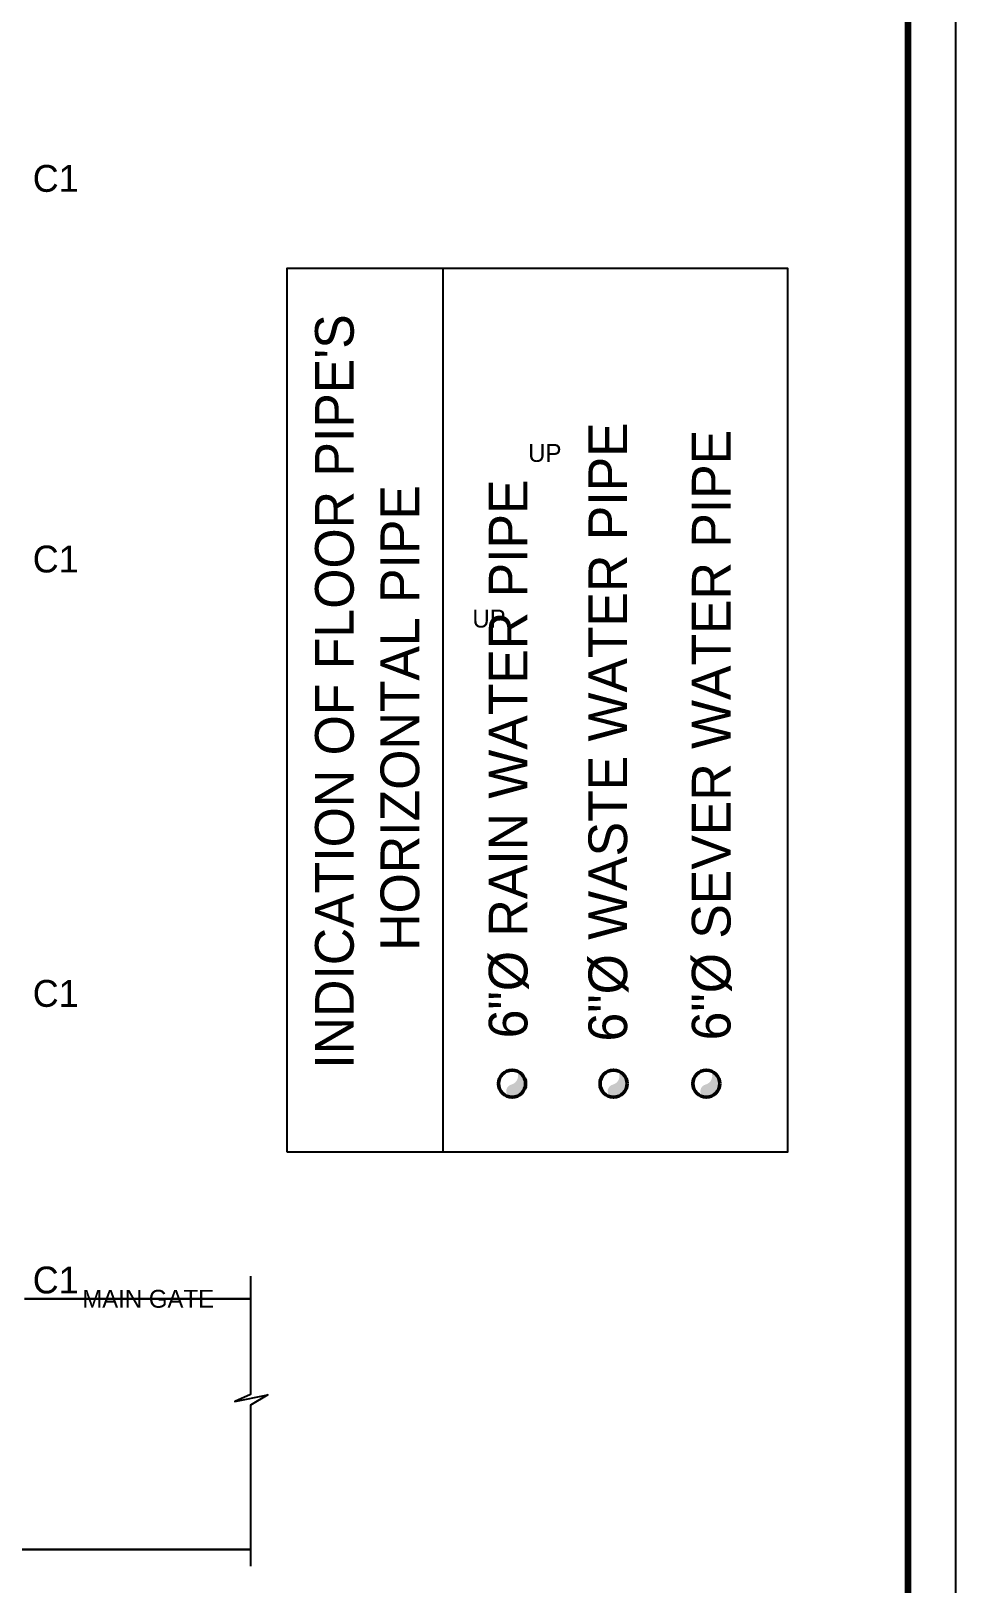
# Model space of a CAD drawing. Header units: millimetres. Extents: x -6808 to 215771, y -89660 to -16303.
# Drawn here: x 109631 to 109940, y -47907 to -47387 of the extents above; entities that cross this region are included whole.
import ezdxf

# ---------------------------------------------------------------- set-up
doc = ezdxf.new("R2010")
doc.units = ezdxf.units.MM
doc.linetypes.add('ACAD_ISO10W100', pattern=[18, 12, -3, 0, -3])
doc.linetypes.add('DASHED', pattern=[0.75, 0.5, -0.25])
doc.layers.get('0').update_dxf_attribs({"color": 8})
for name, color, linetype, lineweight in [('col.center', 5, 'ACAD_ISO10W100', 15), ('PLUMBING', 6, 'Continuous', 13), ('text', 7, 'Continuous', 25), ('WWP', 6, 'Continuous', 50)]:
    doc.layers.add(name, color=color, linetype=linetype, lineweight=lineweight)
doc.layers.add('FORMAT', color=7, linetype='Continuous')
doc.styles.add('SAJ', font='eurr____.ttf')

# ---------------------------------------------------------------- blocks, each defined once
blk = doc.blocks.new('A$C78740413')
at = {"layer": 'WWP', "linetype": 'DASHED', "lineweight": 50, "ltscale": 4}
h = blk.add_hatch(color=3, dxfattribs=at)
h.set_gradient(color1=(0, 255, 0), color2=(0, 235, 0), one_color=1, tint=0.4600000083446503)
edge = h.paths.add_edge_path()
edge.add_ellipse((2.374317246823915, 4.678329900059907), major_axis=(-1.373518273130994, 1.373518273130994), ratio=0.9999999999981376, start_angle=149.4314982686687, end_angle=262.4298025918847)
edge.add_ellipse((3.011238057559237, 3.013575214856246), major_axis=(2.111409534936131, 2.111409534936131), ratio=0.9999999999986804, start_angle=315.000000000032, end_angle=387.34558145354316, ccw=False)
edge.add_ellipse((3.011238057559237, 3.013575214856246), major_axis=(-2.111409534935055, 2.111409534935055), ratio=0.9999999999986297, start_angle=119.1630726582516, end_angle=225.0000000001091, ccw=False)
edge.add_ellipse((3.24631324018992, 1.289864256737927), major_axis=(1.100554929954155, 1.100554929954155), ratio=0.9999999999992372, start_angle=59.43149826863652, end_angle=182.5773778050134, ccw=False)
at = {"layer": 'WWP', "color": 3, "lineweight": 50, "ltscale": 4}
blk.add_circle((3.00000575541344, 3.000002017768564), 3, dxfattribs=at)
blk = doc.blocks.new('A$C40ED434F')
at = {"layer": 'WWP', "ltscale": 2}
h = blk.add_hatch(color=256, dxfattribs=at)
h.set_gradient(color1=(255, 0, 255), color2=(255, 61, 255), one_color=1, tint=0.6200000047683716)
edge = h.paths.add_edge_path()
edge.add_ellipse((2.374317246809368, 4.678328149253498), major_axis=(-1.373518273130994, 1.373518273130994), ratio=0.9999999999981376, start_angle=149.4314982686687, end_angle=262.4298025918847)
edge.add_ellipse((3.011238057544685, 3.013573464049841), major_axis=(2.111409534936131, 2.111409534936131), ratio=0.9999999999986804, start_angle=315.000000000032, end_angle=387.34558145354316, ccw=False)
edge.add_ellipse((3.011238057544685, 3.013573464049841), major_axis=(-2.111409534935055, 2.111409534935055), ratio=0.9999999999986297, start_angle=119.1630726582516, end_angle=225.0000000001091, ccw=False)
edge.add_ellipse((3.246313240175368, 1.28986250593152), major_axis=(1.100554929954155, 1.100554929954155), ratio=0.9999999999992372, start_angle=59.43149826863652, end_angle=182.5773778050134, ccw=False)
blk.add_circle((3.000005755398888, 3.000000266954884), 3, dxfattribs=at)
blk = doc.blocks.new('A$C441856DA')
at = {"layer": 'WWP', "linetype": 'DASHED', "lineweight": 50, "ltscale": 4}
h = blk.add_hatch(color=5, dxfattribs=at)
h.set_gradient(color1=(0, 0, 255), color2=(61, 61, 255), one_color=1, tint=0.6200000047683716)
edge = h.paths.add_edge_path()
edge.add_ellipse((2.374317246809368, 4.678327908171922), major_axis=(-1.373518273130994, 1.373518273130994), ratio=0.9999999999981376, start_angle=149.4314982686687, end_angle=262.4298025918847)
edge.add_ellipse((3.011238057544685, 3.013573222968261), major_axis=(2.111409534936131, 2.111409534936131), ratio=0.9999999999986804, start_angle=315.000000000032, end_angle=387.34558145354316, ccw=False)
edge.add_ellipse((3.011238057544685, 3.013573222968261), major_axis=(-2.111409534935055, 2.111409534935055), ratio=0.9999999999986297, start_angle=119.1630726582516, end_angle=225.0000000001091, ccw=False)
edge.add_ellipse((3.246313240175368, 1.289862264849944), major_axis=(1.100554929954155, 1.100554929954155), ratio=0.9999999999992372, start_angle=59.43149826863652, end_angle=182.5773778050134, ccw=False)
at = {"layer": 'WWP', "color": 5, "lineweight": 50, "ltscale": 4}
blk.add_circle((3.000005755398888, 3.000000025873305), 3, dxfattribs=at)

msp = doc.modelspace()

# ---------------------------------------------------------------- linework, layer by layer
msp.add_lwpolyline([(109704.0483315427, -47803.71433965591), (109704.0483315427, -47843.27213821209), (109698.874404196, -47845.66797090297), (109709.9102454562, -47843.48225065373), (109704.0797422769, -47846.93795765207), (109704.0797422769, -47900.85527590639)])
at = {"lineweight": 30}
for points in [[(109704.0483315427, -47811.23086066107), (109628.4266522524, -47811.23086066107)], [(109704.0797422769, -47895.23086066107), (109264.2659830237, -47895.23086066107)]]:
    msp.add_lwpolyline(points, dxfattribs=at)
at = {"layer": 'FORMAT', "color": 0}
msp.add_lwpolyline([(109176.450310351, -46966.89176708426), (109176.450310351, -48051.54167987748), (109940.2880292275, -48051.54167987748), (109940.2880292275, -46966.89176708426)], close=True, dxfattribs=at)
msp.add_lwpolyline([(109176.450310351, -46966.89176708426), (109176.450310351, -48051.54167987748), (109940.2880292275, -48051.54167987748), (109940.2880292275, -46966.89176708426)], close=True, dxfattribs=at)
at = {"layer": 'FORMAT', "color": 0, "const_width": 2.239929246831306}
msp.add_lwpolyline([(109192.5272126093, -46982.96866934268), (109192.5272126093, -48035.46477761912), (109924.2111269691, -48035.46477761912), (109924.2111269691, -46982.96866934268)], close=True, dxfattribs=at)
msp.add_lwpolyline([(109192.5272126093, -46982.96866934268), (109192.5272126093, -48035.46477761912), (109924.2111269691, -48035.46477761912), (109924.2111269691, -46982.96866934268)], close=True, dxfattribs=at)
at = {"layer": 'PLUMBING', "linetype": 'Continuous', "lineweight": 25, "ltscale": 9}
msp.add_line((109768.4658650223, -47466.08159147), (109768.4658650223, -47762.10063466247), dxfattribs=at)
msp.add_lwpolyline([(109716.4005175664, -47762.10063466247), (109716.4005175664, -47466.08159147), (109883.89632955, -47466.08159147), (109883.89632955, -47762.10063466247)], close=True, dxfattribs=at)

# ---------------------------------------------------------------- block references
at = {"layer": 'PLUMBING', "linetype": 'ByBlock', "ltscale": 2, "xscale": 1.511999999999999, "yscale": 1.511999999999999, "zscale": 1.511999999999999}
for name, p in [('A$C78740413', (109787.1396307412, -47743.72138457942)), ('A$C40ED434F', (109821.1106096518, -47743.72138193221)), ('A$C441856DA', (109852.158521512, -47743.72138156769))]:
    msp.add_blockref(name, p, dxfattribs=at)

# ---------------------------------------------------------------- texts
at = {"layer": 'col.center', "linetype": 'ByBlock', "char_height": 9, "width": 293.6941008602527, "attachment_point": 1, "style": 'SAJ'}
for insert in [(109631.1687315745, -47431.46353845244), (109631.1687315745, -47558.96353845247), (109631.1687315745, -47704.46353845243), (109631.1687315745, -47800.46353845245)]:
    msp.add_mtext('\\A1;{\\fCentury Gothic|b0|i0|c0|p34;C1}', dxfattribs=dict(at, insert=insert))
at = {"layer": 'PLUMBING', "ltscale": 9, "style": 'SAJ'}
for s, p in [("INDICATION OF FLOOR PIPE'S", (109738.6516439868, -47734.18701790122)), ('HORIZONTAL PIPE', (109760.5673417132, -47694.68554659465))]:
    msp.add_text(s, height=12.96, rotation=90, dxfattribs=at).set_placement(p)
at = {"layer": 'PLUMBING', "color": 6, "ltscale": 4, "insert": (109817.2356055309, -47749.72728193628), "char_height": 12.96, "width": 244.7450840502106, "attachment_point": 1, "rotation": 90, "style": 'SAJ'}
msp.add_mtext('\\A1;\\pi24.648;{\\fCentury Gothic|b0|i0|c0|p34;6"Ø WASTE WATER PIPE}', dxfattribs=at)
at = {"layer": 'PLUMBING', "color": 5, "linetype": 'DASHED', "lineweight": 50, "ltscale": 10, "insert": (109851.8562546014, -47751.88775175231), "char_height": 12.96, "width": 244.7450840502106, "attachment_point": 1, "rotation": 90, "style": 'SAJ'}
msp.add_mtext('\\A1;\\pi27.177;{\\fCentury Gothic|b0|i0|c0|p34;6"Ø SEVER WATER PIPE}', dxfattribs=at)
at = {"layer": 'PLUMBING', "color": 3, "lineweight": 25, "ltscale": 2, "insert": (109783.8626906975, -47756.30498741595), "char_height": 12.96, "width": 244.7450840502106, "attachment_point": 1, "rotation": 90, "style": 'SAJ'}
msp.add_mtext('\\A1;\\pi32.291;{\\fCentury Gothic|b0|i0|c0|p34;6"Ø RAIN WATER PIPE}', dxfattribs=at)
at = {"layer": 'text', "ltscale": 2, "char_height": 6, "width": 244.7450840502106, "attachment_point": 3, "style": 'SAJ'}
for s, insert in [('\\A1;{\\fCentury Gothic|b0|i0|c0|p34;UP}', (109808.2087192642, -47524.93008910175)), ('\\A1;{\\fCentury Gothic|b0|i0|c0|p34;UP}', (109789.5281056129, -47580.42155778845)), ('\\A1;{\\fCentury Gothic|b0|i0|c0|p34;MAIN GATE}', (109691.8832151057, -47808.26067276647))]:
    msp.add_mtext(s, dxfattribs=dict(at, insert=insert))

doc.saveas('drawing.dxf')
